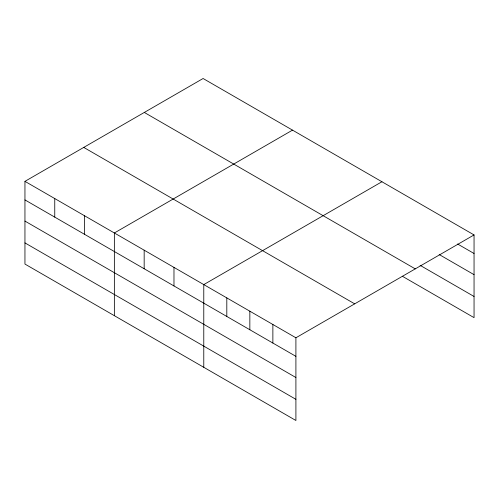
<?xml version="1.0" encoding="UTF-8"?>
<svg xmlns="http://www.w3.org/2000/svg" width="499" height="499" viewBox="0 0 499 499"><rect width="100%" height="100%" fill="white"/><g stroke="black" fill="none" stroke-linecap="round" stroke-linejoin="round"><path stroke-width="0.75" d="M295.907 377.518L295.907 337.786L24.95 181.355L24.95 264.065L295.907 420.495L295.907 377.518L24.95 221.082M24.95 181.355L203.093 78.505L474.05 234.935L474.05 317.645L402.325 276.234M292.514 130.127L114.365 232.977L114.365 315.686M381.928 181.748L203.779 284.598L203.779 367.308M295.907 337.786L474.05 234.935M457.602 243.999L474.05 253.492M439.176 254.527L474.05 274.662M420.089 265.325L474.05 296.475M144.311 112.443L415.262 268.88M83.738 147.411L354.689 303.847M24.95 199.912L295.907 356.348M24.95 242.894L295.907 399.325M272.872 324.493L272.872 343.05M249.843 311.195L249.843 329.752M226.808 297.897L226.808 316.453M173.976 267.395L173.976 285.952M144.167 250.186L144.167 268.743M84.562 215.768L84.562 234.324M54.753 198.565L54.753 217.121"/></g></svg>
